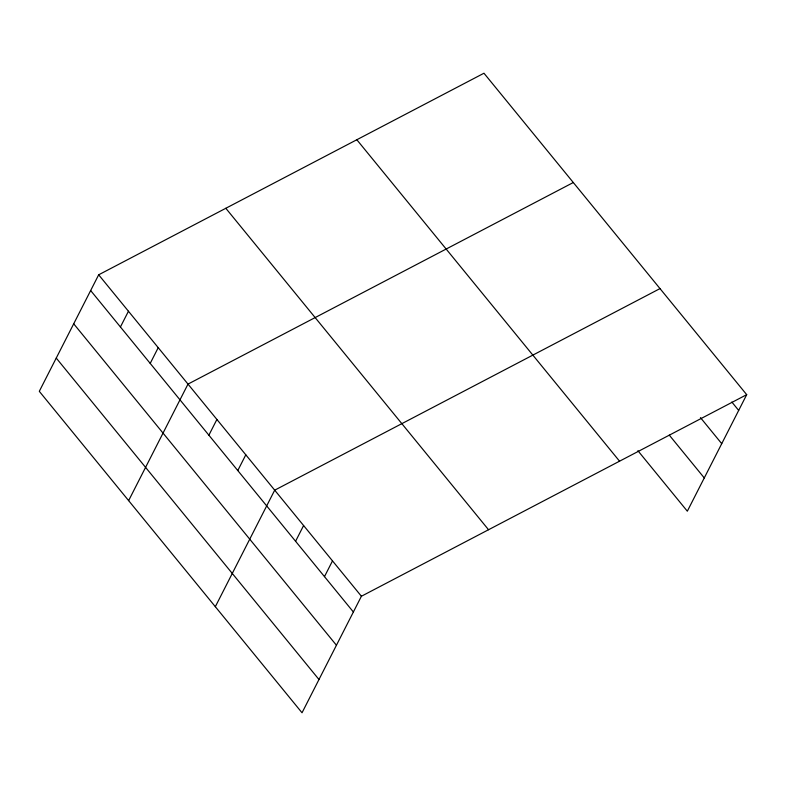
<?xml version="1.0" encoding="UTF-8"?>
<svg xmlns="http://www.w3.org/2000/svg" width="786" height="786" viewBox="0 0 786 786"><rect width="100%" height="100%" fill="white"/><g stroke="black" fill="none" stroke-linecap="round" stroke-linejoin="round"><path stroke-width="1.18" d="M98.672 274.805L39.3 391.33L302.03 712.774L361.403 596.25L746.7 394.67L483.97 73.226L98.672 274.805L361.403 596.25M120.425 326.976L128.452 311.236M150.205 363.407L158.222 347.667M128.629 500.623L188.001 384.099L573.299 182.519M208.88 435.189L216.897 419.459M237.785 470.549L245.802 454.819M215.325 606.704L274.697 490.179L660.004 288.59M295.585 541.269L303.602 525.529M324.48 576.629L332.498 560.89M746.7 394.67L687.328 511.195L637.898 450.712M731.835 402.039L738.683 410.41M700.444 417.612L721.735 443.668M669.289 435.13L704.276 477.937M356.824 139.741L619.555 461.195M225.818 208.28L488.548 529.735M90.655 290.545L353.386 611.989M73.707 323.803L336.437 645.247M56.248 358.072L318.978 679.517"/></g></svg>
